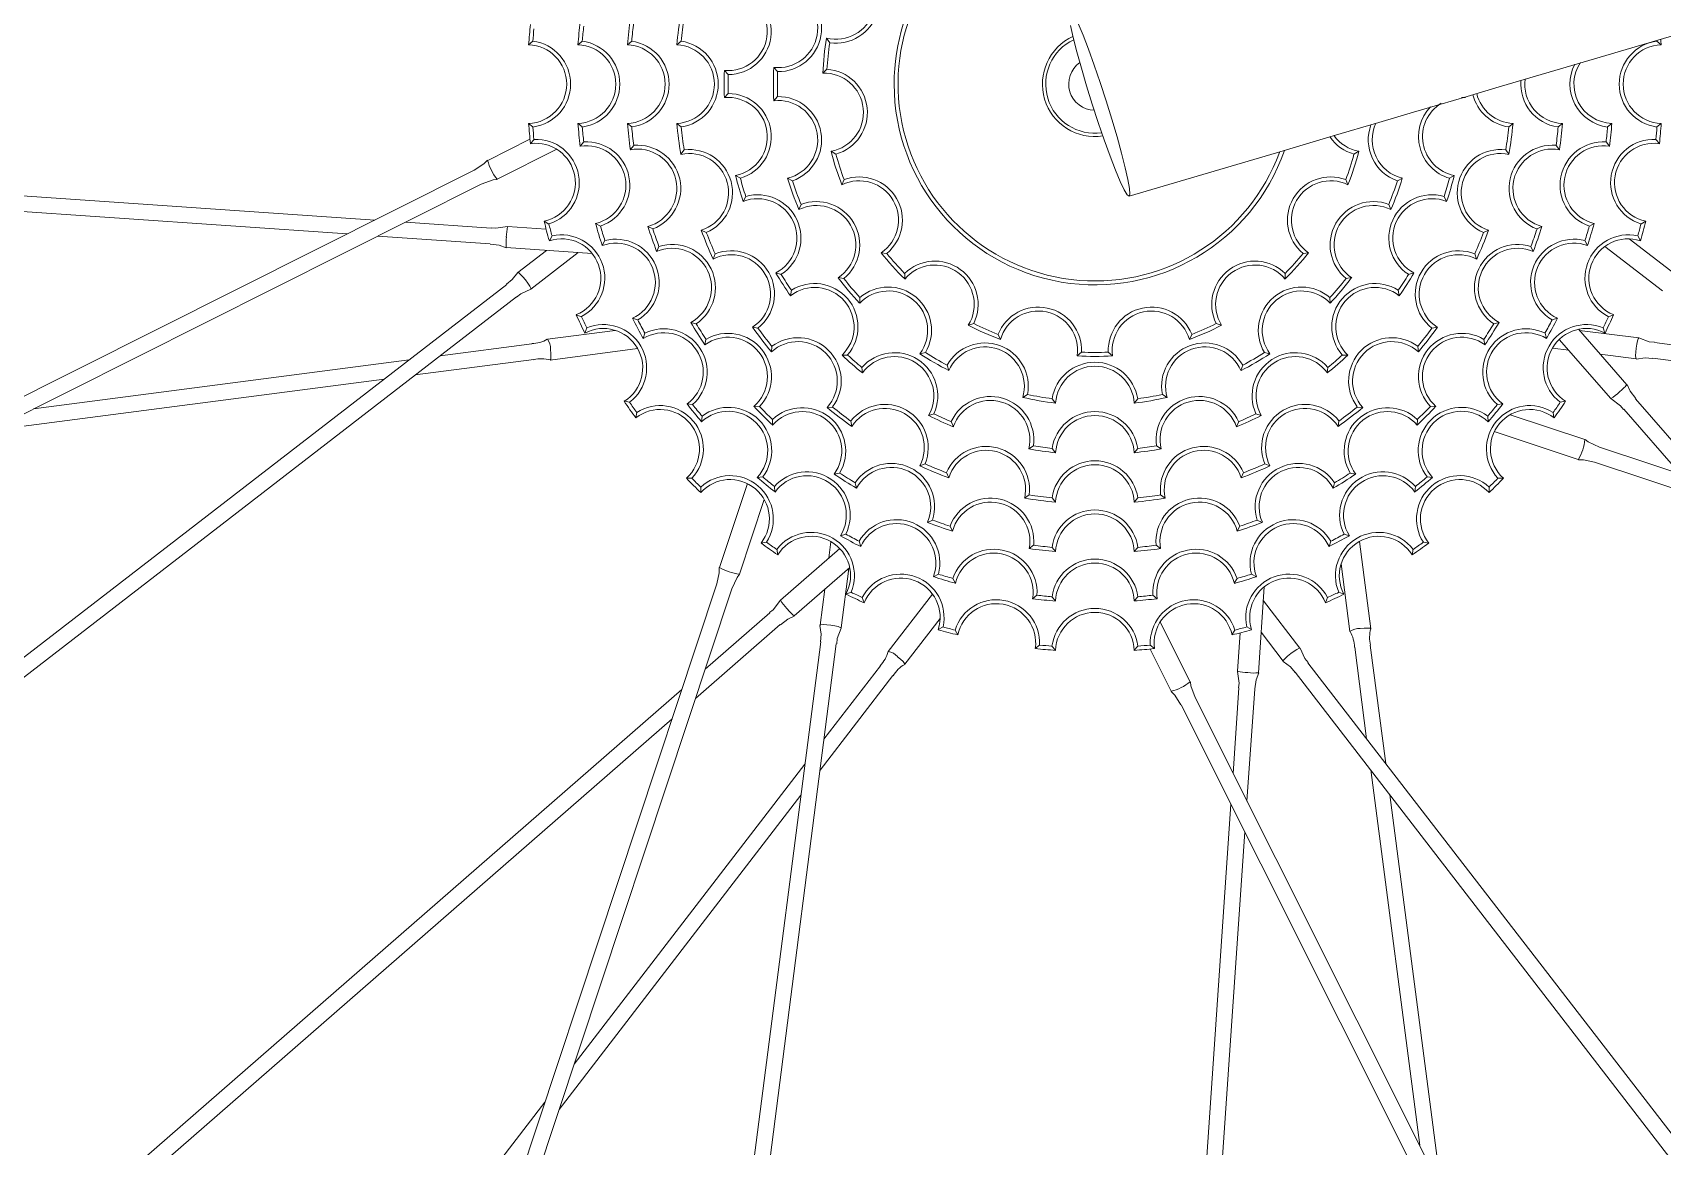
# Model space of a CAD drawing. Header units: millimetres. Extents: x -752 to 12520, y -224 to 3430.
# Drawn here: x -442.5 to -284.7, y 2310.5 to 2418.2 of the extents above; entities that cross this region are included whole.
import ezdxf

# ---------------------------------------------------------------- set-up
doc = ezdxf.new("R2010")
doc.units = ezdxf.units.MM
doc.layers.add('ZANO_R', color=7, linetype='Continuous', lineweight=0)

msp = doc.modelspace()

# ---------------------------------------------------------------- linework, layer by layer
at = {"layer": 'ZANO_R'}
for p, q in [((-394.45, 2417.06), (-394.04, 2417.41)), ((-389.67, 2417.06), (-389.26, 2417.41)), ((-384.89, 2417.06), (-384.48, 2417.4)), ((-380.11, 2417.06), (-379.7, 2417.4)), ((-365.63, 2417.7), (-365.31, 2417.25)), ((-285.26, 2417.41), (-284.86, 2417.06)), ((-370.72, 2414.87), (-370.36, 2414.46)), ((-365.98, 2414.31), (-365.58, 2414.68)), ((-375.5, 2414.56), (-375.14, 2414.17)), ((-375.5, 2411.94), (-375.14, 2412.34)), ((-370.72, 2411.63), (-370.36, 2412.04)), ((-303.8, 2411.94), (-304.17, 2411.96)), ((-574.89, 2409.94), (-412.02, 2398.75)), ((-409.35, 2400.09), (-574.78, 2411.46)), ((-394.45, 2409.44), (-394.04, 2409.1)), ((-389.67, 2409.44), (-389.26, 2409.1)), ((-384.89, 2409.45), (-384.48, 2409.1)), ((-380.11, 2409.45), (-379.7, 2409.1)), ((-299.61, 2409.1), (-299.19, 2409.45)), ((-294.82, 2409.1), (-294.41, 2409.45)), ((-290.04, 2409.1), (-289.63, 2409.44)), ((-285.26, 2409.1), (-284.86, 2409.44)), ((-394.32, 2407.91), (-398.41, 2405.86)), ((-397.5, 2404.04), (-391.72, 2406.94)), ((-394.28, 2407.49), (-393.93, 2407.9)), ((-389.45, 2407.23), (-389.12, 2407.65)), ((-384.61, 2406.9), (-384.28, 2407.32)), ((-379.72, 2406.46), (-379.41, 2406.89)), ((-299.9, 2406.89), (-299.58, 2406.46)), ((-295.02, 2407.32), (-294.7, 2406.9)), ((-290.18, 2407.65), (-289.85, 2407.23)), ((-285.37, 2407.9), (-285.03, 2407.49)), ((-365.19, 2406.75), (-364.72, 2406.46)), ((-314.58, 2406.46), (-314.11, 2406.75)), ((-399.71, 2404.92), (-557.92, 2325.53)), ((-374.42, 2404.41), (-373.96, 2404.13)), ((-369.4, 2404.14), (-368.92, 2403.89)), ((-364.13, 2403.5), (-363.92, 2404.01)), ((-315.38, 2404.01), (-315.17, 2403.5)), ((-310.38, 2403.89), (-309.9, 2404.14)), ((-305.35, 2404.13), (-304.88, 2404.41)), ((-557.24, 2324.17), (-399.03, 2403.56)), ((-373.68, 2401.89), (-373.44, 2402.38)), ((-305.86, 2402.38), (-305.62, 2401.89)), ((-368.3, 2401.1), (-368.09, 2401.61)), ((-311.21, 2401.61), (-311.01, 2401.1)), ((-398.08, 2399.32), (-406.36, 2399.88)), ((-392.75, 2399.2), (-396.48, 2399.46)), ((-392.95, 2399.99), (-392.49, 2399.71)), ((-387.97, 2399.76), (-387.5, 2399.5)), ((-382.91, 2399.47), (-382.43, 2399.23)), ((-377.75, 2399.1), (-377.26, 2398.88)), ((-302.04, 2398.88), (-301.55, 2399.1)), ((-296.87, 2399.23), (-296.39, 2399.47)), ((-291.8, 2399.5), (-291.33, 2399.76)), ((-286.81, 2399.71), (-286.35, 2399.99)), ((-409.04, 2398.54), (-398.18, 2397.79)), ((-396.62, 2397.43), (-388.3, 2396.86)), ((-392.44, 2398.09), (-392.18, 2398.56)), ((-387.32, 2397.63), (-387.07, 2398.1)), ((-382.06, 2397.05), (-381.84, 2397.54)), ((-297.46, 2397.54), (-297.24, 2397.05)), ((-292.23, 2398.1), (-291.98, 2397.63)), ((-290.3, 2397.53), (-284.74, 2393.25)), ((-283.5, 2394.86), (-287.94, 2398.27)), ((-287.12, 2398.56), (-286.86, 2398.09)), ((-392.71, 2397.16), (-395.49, 2395.02)), ((-394.24, 2393.41), (-389.65, 2396.95)), ((-376.59, 2396.32), (-376.41, 2396.82)), ((-360.33, 2396.92), (-359.79, 2396.85)), ((-319.51, 2396.85), (-318.97, 2396.92)), ((-302.9, 2396.82), (-302.71, 2396.32)), ((-370.52, 2394.97), (-370, 2394.84)), ((-364.49, 2394.52), (-363.96, 2394.44)), ((-358.05, 2394.39), (-358.06, 2394.94)), ((-321.24, 2394.94), (-321.25, 2394.39)), ((-315.35, 2394.44), (-314.81, 2394.52)), ((-309.3, 2394.84), (-308.78, 2394.97)), ((-396.57, 2393.86), (-537.37, 2285.18)), ((-536.44, 2283.98), (-395.64, 2392.65)), ((-369.1, 2392.76), (-369.01, 2393.3)), ((-362.41, 2392.04), (-362.4, 2392.58)), ((-316.91, 2392.58), (-316.89, 2392.04)), ((-310.29, 2393.3), (-310.2, 2392.76)), ((-389.84, 2390.93), (-389.34, 2390.74)), ((-389.01, 2389.15), (-388.83, 2389.66)), ((-384.41, 2390.59), (-383.9, 2390.43)), ((-378.76, 2390.19), (-378.24, 2390.06)), ((-372.79, 2389.73), (-372.26, 2389.64)), ((-351.9, 2389.92), (-351.38, 2390.08)), ((-327.92, 2390.08), (-327.4, 2389.92)), ((-307.05, 2389.64), (-306.51, 2389.73)), ((-301.06, 2390.06), (-300.54, 2390.19)), ((-295.41, 2390.43), (-294.9, 2390.59)), ((-288.18, 2384.16), (-292.86, 2389.52)), ((-290.47, 2389.66), (-290.29, 2389.15)), ((-289.96, 2390.74), (-289.46, 2390.93)), ((-394.15, 2388.11), (-403.02, 2386.96)), ((-386.08, 2389.42), (-392.63, 2388.57)), ((-383.36, 2388.63), (-383.21, 2389.14)), ((-377.4, 2388.02), (-377.29, 2388.55)), ((-370.95, 2387.33), (-370.9, 2387.87)), ((-348.79, 2388.53), (-349.02, 2389.03)), ((-330.28, 2389.03), (-330.51, 2388.53)), ((-308.4, 2387.87), (-308.35, 2387.33)), ((-302.01, 2388.55), (-301.91, 2388.02)), ((-296.09, 2389.14), (-295.95, 2388.63)), ((-294.71, 2388.55), (-289.72, 2382.82)), ((-287.02, 2388.68), (-292.77, 2389.42)), ((-109.09, 2365.52), (-285.49, 2388.23)), ((-406.02, 2386.56), (-442.35, 2381.82)), ((-405.42, 2385.11), (-393.95, 2386.6)), ((-392.36, 2386.55), (-383.9, 2387.66)), ((-364.12, 2387.01), (-363.58, 2387.03)), ((-356.59, 2387.15), (-356.06, 2387.26)), ((-341.36, 2386.95), (-340.94, 2387.31)), ((-338.36, 2387.31), (-337.95, 2386.95)), ((-323.25, 2387.26), (-322.71, 2387.15)), ((-315.72, 2387.03), (-315.18, 2387.01)), ((-295.37, 2387.71), (-293.8, 2387.5)), ((-290.76, 2387.11), (-287.28, 2386.66)), ((-285.69, 2386.72), (-109.29, 2364)), ((-446.49, 2379.75), (-408.42, 2384.71)), ((-362.14, 2385.3), (-362.2, 2385.84)), ((-353.79, 2385.53), (-353.96, 2386.05)), ((-325.35, 2386.05), (-325.52, 2385.53)), ((-317.11, 2385.84), (-317.16, 2385.3)), ((-346.64, 2382.93), (-346.18, 2383.22)), ((-333.12, 2383.22), (-332.66, 2382.93)), ((-385.2, 2382.56), (-384.67, 2382.46)), ((-379.13, 2382.3), (-378.59, 2382.24)), ((-372.65, 2382.07), (-372.11, 2382.06)), ((-365.57, 2381.95), (-365.03, 2382)), ((-343.45, 2382.37), (-343.79, 2382.8)), ((-335.51, 2382.8), (-335.85, 2382.37)), ((-314.27, 2382), (-313.73, 2381.95)), ((-307.19, 2382.06), (-306.65, 2382.07)), ((-300.71, 2382.24), (-300.18, 2382.3)), ((-294.63, 2382.46), (-294.1, 2382.56)), ((-288.48, 2381.79), (-283.03, 2375.54)), ((-280.19, 2374.59), (-287.34, 2382.8)), ((-384.07, 2380.95), (-383.99, 2381.48)), ((-377.71, 2380.57), (-377.67, 2381.11)), ((-370.84, 2380.25), (-370.85, 2380.79)), ((-363.18, 2380.11), (-363.27, 2380.65)), ((-355.74, 2381.18), (-355.22, 2381.35)), ((-353.35, 2380.09), (-353.56, 2380.59)), ((-325.74, 2380.59), (-325.95, 2380.09)), ((-324.08, 2381.35), (-323.56, 2381.18)), ((-316.04, 2380.65), (-316.12, 2380.11)), ((-308.45, 2380.79), (-308.47, 2380.25)), ((-301.63, 2381.11), (-301.59, 2380.57)), ((-292.24, 2378.86), (-299.46, 2381.25)), ((-295.32, 2381.48), (-295.23, 2380.95)), ((-301, 2379.62), (-292.88, 2376.93)), ((-346.05, 2377.95), (-345.61, 2378.26)), ((-343.46, 2377.58), (-343.8, 2378)), ((-335.51, 2378), (-335.85, 2377.58)), ((-333.7, 2378.26), (-333.25, 2377.95)), ((-122.81, 2322.38), (-290.81, 2378.12)), ((-372.33, 2375.19), (-371.79, 2375.23)), ((-364.88, 2375.51), (-364.36, 2375.61)), ((-356.59, 2376.31), (-356.08, 2376.5)), ((-353.8, 2375.15), (-354.02, 2375.65)), ((-325.28, 2375.65), (-325.5, 2375.15)), ((-323.22, 2376.5), (-322.72, 2376.31)), ((-314.95, 2375.61), (-314.42, 2375.51)), ((-307.51, 2375.23), (-306.97, 2375.19)), ((-291.29, 2376.67), (-123.29, 2320.94)), ((-379.18, 2375.11), (-378.64, 2375.11)), ((-377.79, 2373.72), (-377.79, 2374.26)), ((-373.28, 2374.6), (-375.97, 2366.48)), ((-370.61, 2373.78), (-370.67, 2374.31)), ((-362.71, 2374.14), (-362.84, 2374.66)), ((-316.46, 2374.66), (-316.59, 2374.14)), ((-308.64, 2374.31), (-308.7, 2373.78)), ((-301.51, 2374.26), (-301.51, 2373.72)), ((-300.66, 2375.11), (-300.12, 2375.11)), ((-374.05, 2365.84), (-371.65, 2373.06)), ((-346.45, 2373.18), (-346.01, 2373.5)), ((-343.46, 2372.79), (-343.8, 2373.21)), ((-335.5, 2373.21), (-335.85, 2372.79)), ((-333.29, 2373.5), (-332.86, 2373.18)), ((-355.85, 2370.84), (-355.36, 2371.06)), ((-323.94, 2371.06), (-323.45, 2370.84)), ((-365.2, 2368.97), (-365.4, 2367.4)), ((-364.28, 2369.55), (-363.76, 2369.69)), ((-362.31, 2368.5), (-362.47, 2369.01)), ((-353.43, 2369.99), (-353.67, 2370.47)), ((-325.63, 2370.47), (-325.87, 2369.99)), ((-316.83, 2369.01), (-316.99, 2368.5)), ((-315.54, 2369.69), (-315.03, 2369.55)), ((-312.95, 2360.54), (-314.06, 2369)), ((-371.96, 2368.83), (-371.43, 2368.92)), ((-370.35, 2367.7), (-370.44, 2368.23)), ((-364.35, 2368.31), (-370.08, 2363.32)), ((-346.01, 2368.3), (-345.58, 2368.62)), ((-343.46, 2368.01), (-343.8, 2368.42)), ((-335.5, 2368.42), (-335.84, 2368.01)), ((-333.72, 2368.62), (-333.29, 2368.3)), ((-308.86, 2368.23), (-308.96, 2367.7)), ((-307.88, 2368.92), (-307.35, 2368.83)), ((-368.75, 2361.79), (-363.38, 2366.46)), ((-364.22, 2360.62), (-363.48, 2366.37)), ((-355.28, 2365.58), (-354.8, 2365.83)), ((-324.5, 2365.83), (-324.03, 2365.58)), ((-315.82, 2366.83), (-314.97, 2360.28)), ((-376.23, 2364.89), (-431.97, 2196.89)), ((-430.52, 2196.41), (-374.79, 2364.41)), ((-365.79, 2364.36), (-366.24, 2360.88)), ((-353.14, 2364.94), (-353.4, 2365.41)), ((-325.9, 2365.41), (-326.16, 2364.94)), ((-323.83, 2356.29), (-323.26, 2364.6)), ((-363.75, 2363.89), (-363.25, 2364.07)), ((-361.97, 2363.06), (-362.16, 2363.57)), ((-355.38, 2363.9), (-359.66, 2358.34)), ((-345.68, 2363.45), (-345.26, 2363.78)), ((-343.46, 2363.23), (-343.81, 2363.64)), ((-335.5, 2363.64), (-335.84, 2363.23)), ((-334.05, 2363.78), (-333.63, 2363.45)), ((-319.81, 2358.66), (-323.35, 2363.25)), ((-317.14, 2363.57), (-317.33, 2363.06)), ((-316.06, 2364.07), (-315.55, 2363.89)), ((-371.11, 2362.09), (-377.37, 2356.63)), ((-358.05, 2357.1), (-354.63, 2361.54)), ((-330.44, 2355.4), (-333.34, 2361.18)), ((-378.31, 2353.79), (-370.11, 2360.94)), ((-354.81, 2360.46), (-354.35, 2360.72)), ((-352.92, 2359.95), (-353.19, 2360.41)), ((-326.11, 2360.41), (-326.39, 2359.95)), ((-325.6, 2360.15), (-325.86, 2356.43)), ((-324.95, 2360.72), (-324.49, 2360.46)), ((-323.56, 2360.2), (-321.42, 2357.42)), ((-366.19, 2359.29), (-388.9, 2182.89)), ((-387.39, 2182.69), (-364.68, 2359.09)), ((-345.42, 2358.63), (-345, 2358.97)), ((-343.46, 2358.46), (-343.81, 2358.86)), ((-335.5, 2358.86), (-335.84, 2358.46)), ((-334.31, 2358.58), (-332.26, 2354.49)), ((-334.3, 2358.97), (-333.89, 2358.63)), ((-314.51, 2358.75), (-313.36, 2349.88)), ((-311.51, 2347.49), (-313, 2358.95)), ((-360.41, 2356.94), (-365.87, 2349.85)), ((-320.26, 2356.33), (-211.58, 2215.54)), ((-210.38, 2216.47), (-319.05, 2357.26)), ((-366.25, 2346.85), (-359.2, 2356.01)), ((-325.71, 2354.83), (-326.28, 2346.55)), ((-379.63, 2354.66), (-504.65, 2245.72)), ((-331.32, 2353.19), (-251.93, 2194.98)), ((-250.57, 2195.67), (-329.96, 2353.88)), ((-324.94, 2343.87), (-324.19, 2354.72)), ((-503.64, 2244.57), (-380.57, 2351.82)), ((-367.71, 2347.45), (-390.05, 2318.41)), ((-312.96, 2346.88), (-308.22, 2310.56)), ((-391.5, 2314.02), (-368.1, 2344.45)), ((-306.15, 2306.42), (-311.11, 2344.48)), ((-326.49, 2343.56), (-337.86, 2178.12)), ((-336.33, 2178.01), (-325.15, 2340.88)), ((-392.87, 2314.74), (-468.69, 2216.17))]:
    msp.add_line(p, q, dxfattribs=at)
at = {"layer": 'ZANO_R', "flags": 128}
for points in [[(-336.34, 2402.39), (-328.67, 2404.66), (-322.09, 2406.61), (-316.58, 2408.23), (-312.16, 2409.54), (-308.83, 2410.52), (-306.26, 2411.28), (-303.62, 2412.06), (-300.84, 2412.88), (-291.29, 2415.7), (-280.47, 2418.88), (-266.51, 2422.98), (-252.26, 2427.15), (-237.73, 2431.39), (-211.09, 2439.11), (-183.92, 2446.9), (-157.26, 2454.44), (-129.36, 2462.21), (-102.11, 2469.66), (-93.44, 2472), (-83.99, 2474.54), (-73.72, 2477.28), (-62.63, 2480.21)], [(-342.01, 2418.92), (-341.75, 2417.77), (-341.4, 2416.37), (-340.96, 2414.79), (-340.46, 2413.08), (-339.91, 2411.31), (-339.33, 2409.54), (-338.75, 2407.84), (-338.19, 2406.29), (-337.67, 2404.93), (-337.2, 2403.83), (-336.82, 2403.02), (-336.53, 2402.53), (-336.34, 2402.39), (-336.27, 2402.6), (-336.31, 2403.14), (-336.46, 2404.01), (-336.71, 2405.16), (-337.07, 2406.56), (-337.51, 2408.14), (-338.01, 2409.86), (-338.56, 2411.63)], [(-338.56, 2411.63), (-339.14, 2413.4), (-339.72, 2415.09), (-340.28, 2416.64), (-340.8, 2418), (-341.26, 2419.1)], [(-398.44, 2405.88), (-398.79, 2405.52), (-399.72, 2404.93)], [(-399.03, 2403.56), (-397.89, 2403.97), (-397.5, 2404.02)], [(-396.48, 2399.46), (-397.64, 2399.3), (-398.07, 2399.35)], [(-398.18, 2397.76), (-397.29, 2397.65), (-396.63, 2397.4)], [(-395.51, 2395.03), (-396.04, 2394.34), (-396.6, 2393.88)], [(-395.49, 2395.01), (-395.49, 2395.02), (-395.4, 2394.99), (-395.23, 2394.84), (-395, 2394.6), (-394.76, 2394.3), (-394.53, 2393.98), (-394.35, 2393.7), (-394.25, 2393.5), (-394.24, 2393.41), (-394.25, 2393.41)], [(-395.62, 2392.62), (-395.22, 2392.94), (-394.25, 2393.39)], [(-287.27, 2386.66), (-287.28, 2386.66), (-287.32, 2386.75), (-287.34, 2386.97), (-287.32, 2387.3), (-287.28, 2387.69), (-287.22, 2388.07), (-287.15, 2388.4), (-287.08, 2388.61), (-287.02, 2388.68), (-287.01, 2388.68)], [(-285.49, 2388.26), (-286, 2388.32), (-287.01, 2388.69)], [(-392.34, 2387.58), (-392.3, 2387.19), (-392.29, 2386.86), (-392.31, 2386.64), (-392.36, 2386.55), (-392.37, 2386.55)], [(-287.26, 2386.64), (-286.41, 2386.76), (-285.69, 2386.68)], [(-287.31, 2382.82), (-287.86, 2383.52), (-288.15, 2384.17)], [(-289.71, 2382.82), (-288.79, 2382.11), (-288.51, 2381.77)], [(-290.81, 2378.12), (-291.91, 2378.63), (-292.21, 2378.87)], [(-292.87, 2376.89), (-292.37, 2376.9), (-291.3, 2376.66)], [(-376.01, 2366.47), (-376, 2365.97), (-376.24, 2364.9)], [(-374.78, 2364.41), (-374.27, 2365.51), (-374.03, 2365.81)], [(-370.09, 2363.32), (-370.79, 2362.39), (-371.13, 2362.12)], [(-370.08, 2360.91), (-369.38, 2361.46), (-368.74, 2361.75)], [(-366.26, 2360.86), (-366.15, 2360.01), (-366.22, 2359.29)], [(-366.24, 2360.87), (-366.24, 2360.88), (-366.16, 2360.92), (-365.93, 2360.94), (-365.6, 2360.92), (-365.21, 2360.89), (-364.83, 2360.83), (-364.51, 2360.75), (-364.29, 2360.68), (-364.22, 2360.62), (-364.23, 2360.61)], [(-364.64, 2359.09), (-364.58, 2359.6), (-364.21, 2360.61)], [(-313.98, 2360.56), (-313.59, 2360.6), (-313.26, 2360.61), (-313.04, 2360.59), (-312.95, 2360.54), (-312.95, 2360.53)], [(-321.41, 2357.41), (-321.42, 2357.42), (-321.39, 2357.51), (-321.24, 2357.68), (-321, 2357.9), (-320.7, 2358.15), (-320.38, 2358.38), (-320.1, 2358.55), (-319.9, 2358.65), (-319.81, 2358.66), (-319.81, 2358.65)], [(-319.02, 2357.28), (-319.34, 2357.68), (-319.79, 2358.66)], [(-358.76, 2357.84), (-358.46, 2357.59), (-358.22, 2357.37), (-358.07, 2357.19), (-358.05, 2357.1), (-358.05, 2357.09)], [(-325.86, 2356.42), (-325.7, 2355.27), (-325.75, 2354.83)], [(-321.43, 2357.39), (-320.74, 2356.87), (-320.28, 2356.31)], [(-329.95, 2353.88), (-330.37, 2355.01), (-330.41, 2355.4)], [(-324.16, 2354.72), (-324.05, 2355.61), (-323.8, 2356.27)], [(-332.28, 2354.47), (-331.92, 2354.11), (-331.33, 2353.19)]]:
    msp.add_lwpolyline(points, dxfattribs=at)
at = {"layer": 'ZANO_R'}
for centre, radius, start, end in [((-339.65, 2413.25), 322.1, 19.4696, 264.4729), ((-339.65, 2413.25), 285.75, 19.8219, 180), ((-339.65, 2413.25), 322.1, 275.5275, 13.6653), ((-339.65, 2413.25), 285.75, 180, 13.5897), ((-339.65, 2413.25), 19.43, 42.2507, 180), ((-339.65, 2413.25), 19.05, 42.8501, 339.6792), ((-364.71, 2421.4), 3.81, 256.1455, 67.8545), ((-364.71, 2421.4), 4.19, 261.7744, 62.2256), ((-370.29, 2418.65), 4.19, 269.0734, 70.9266), ((-375.16, 2418.36), 3.81, 264.8619, 78.7745), ((-375.16, 2418.36), 4.19, 270.3775, 73.2589), ((-370.29, 2418.65), 3.81, 263.5101, 76.4899), ((-339.65, 2413.25), 45.4, 171.9523, 175.1906), ((-339.65, 2413.25), 40.64, 170.3734, 174.6266), ((-339.65, 2413.25), 40.26, 170.9146, 174.0854), ((-339.65, 2413.25), 54.93, 173.9751, 176.0249), ((-339.65, 2413.25), 54.55, 174.3698, 175.6302), ((-339.65, 2413.25), 50.17, 173.1026, 175.6474), ((-339.65, 2413.25), 49.78, 173.5365, 175.2135), ((-339.65, 2413.25), 45.02, 172.4339, 174.7089), ((-339.65, 2413.25), 5.08, 114.7068, 278.6847), ((-394.58, 2413.25), 3.81, 271.9875, 88.0125), ((-394.58, 2413.25), 4.19, 277.397, 82.603), ((-389.82, 2413.25), 3.81, 272.1763, 87.8237), ((-389.82, 2413.25), 4.19, 277.6046, 82.3954), ((-385.05, 2413.25), 3.81, 272.4047, 87.5953), ((-385.05, 2413.25), 4.19, 277.8559, 82.1441), ((-380.29, 2413.25), 3.81, 272.6867, 87.3133), ((-380.29, 2413.25), 4.19, 278.1662, 81.8338), ((-339.65, 2413.25), 26.35, 170.291, 177.709), ((-339.65, 2413.25), 25.97, 171.1504, 176.8496), ((-339.65, 2413.25), 4.76, 115.4603, 277.9838), ((-284.72, 2413.25), 4.19, 97.397, 262.603), ((-284.72, 2413.25), 3.81, 91.9875, 268.0125), ((-339.65, 2413.25), 54.93, 3.9751, 4.5176), ((-339.65, 2413.25), 31.12, 177.0202, 182.9798), ((-365.86, 2410.5), 4.19, 285.7744, 86.2256), ((-339.65, 2413.25), 2.54, 125.1186, 268.5407), ((-289.49, 2413.25), 4.19, 152.7827, 262.3954), ((-289.49, 2413.25), 3.81, 146.6692, 267.8237), ((-339.65, 2413.25), 35.88, 177.9056, 182.0944), ((-339.65, 2413.25), 35.5, 178.5229, 181.4771), ((-339.65, 2413.25), 30.73, 177.7388, 182.2612), ((-365.86, 2410.5), 3.81, 280.1455, 91.8545), ((-339.65, 2413.25), 19.43, 180, 340.6619), ((-294.25, 2413.25), 4.19, 175.094, 262.1441), ((-294.25, 2413.25), 3.81, 172.5982, 267.5953), ((-375.16, 2408.15), 3.81, 281.2255, 95.1381), ((-375.16, 2408.15), 4.19, 286.7411, 89.6225), ((-370.29, 2407.85), 3.81, 283.5101, 96.4899), ((-370.29, 2407.85), 4.19, 289.0734, 90.9266), ((-299.01, 2413.25), 4.19, 194.2399, 261.8338), ((-299.01, 2413.25), 3.81, 193.977, 267.3133), ((-304.14, 2408.15), 4.19, 136.3113, 253.2589), ((-304.14, 2408.15), 3.81, 121.4777, 258.7745), ((-339.65, 2413.25), 54.93, 183.9751, 186.0249), ((-339.65, 2413.25), 54.55, 184.3698, 185.6302), ((-339.65, 2413.25), 50.17, 184.3526, 186.8974), ((-339.65, 2413.25), 49.78, 184.7865, 186.4635), ((-339.65, 2413.25), 45.4, 184.8094, 188.0477), ((-339.65, 2413.25), 45.02, 185.2911, 187.5661), ((-339.65, 2413.25), 40.64, 185.3734, 189.6266), ((-339.65, 2413.25), 40.26, 185.9146, 189.0854), ((-309.01, 2407.85), 4.19, 159.5346, 250.9266), ((-309.01, 2407.85), 3.81, 154.8192, 256.4899), ((-339.65, 2413.25), 40.26, 350.9146, 354.0854), ((-339.65, 2413.25), 40.64, 350.3734, 354.6266), ((-339.65, 2413.25), 45.02, 352.4339, 354.7089), ((-339.65, 2413.25), 45.4, 351.9523, 355.1906), ((-339.65, 2413.25), 49.78, 353.5365, 355.2135), ((-339.65, 2413.25), 50.17, 353.1026, 355.6474), ((-339.65, 2413.25), 54.55, 354.3698, 355.6302), ((-339.65, 2413.25), 54.93, 353.9751, 356.0249), ((-393.74, 2403.71), 3.81, 281.9875, 98.0125), ((-393.74, 2403.71), 4.19, 287.397, 92.603), ((-388.85, 2403.47), 3.81, 283.4263, 99.0737), ((-388.85, 2403.47), 4.19, 288.8546, 93.6454), ((-383.92, 2403.15), 3.81, 285.2619, 100.4524), ((-383.92, 2403.15), 4.19, 290.713, 95.0013), ((-378.91, 2402.73), 4.19, 293.1662, 96.8338), ((-313.44, 2410.5), 4.19, 214.6156, 254.2256), ((-313.44, 2410.5), 3.81, 216.4886, 259.8545), ((-300.4, 2402.73), 4.19, 83.1662, 246.8338), ((-295.39, 2403.15), 4.19, 84.9987, 249.287), ((-295.39, 2403.15), 3.81, 79.5476, 254.7381), ((-290.45, 2403.47), 4.19, 86.3546, 251.1454), ((-290.45, 2403.47), 3.81, 80.9263, 256.5737), ((-285.56, 2403.71), 4.19, 87.397, 252.603), ((-285.56, 2403.71), 3.81, 81.9875, 258.0125), ((-393.77, 2407.06), 4.8, 194.4186, 218.8767), ((-378.91, 2402.73), 3.81, 287.6867, 102.3133), ((-339.65, 2413.25), 26.35, 194.291, 201.709), ((-339.65, 2413.25), 25.97, 195.1504, 200.8496), ((-339.65, 2413.25), 25.97, 339.1504, 344.8496), ((-339.65, 2413.25), 26.35, 338.291, 345.709), ((-300.4, 2402.73), 3.81, 77.6867, 252.3133), ((-339.65, 2413.25), 35.88, 194.2692, 198.4581), ((-339.65, 2413.25), 35.5, 194.8866, 197.8407), ((-339.65, 2413.25), 31.11, 197.0202, 202.9798), ((-339.65, 2413.25), 30.73, 197.7388, 202.2612), ((-362.47, 2400.08), 3.81, 304.1455, 115.8545), ((-362.47, 2400.08), 4.19, 309.7744, 110.2256), ((-316.83, 2400.08), 4.19, 69.7744, 230.2256), ((-316.83, 2400.08), 3.81, 64.1455, 235.8545), ((-339.65, 2413.25), 30.73, 337.7388, 342.2612), ((-339.65, 2413.25), 31.11, 337.0202, 342.9798), ((-339.65, 2413.25), 35.5, 342.1593, 345.1134), ((-339.65, 2413.25), 35.88, 341.5419, 345.7308), ((-372.29, 2398.35), 3.81, 297.5891, 111.5018), ((-372.29, 2398.35), 4.19, 303.1048, 105.9861), ((-307.02, 2398.35), 4.19, 74.0139, 236.8952), ((-307.02, 2398.35), 3.81, 68.4982, 242.4109), ((-366.6, 2397.69), 3.81, 303.5101, 116.4899), ((-366.6, 2397.69), 4.19, 309.0734, 110.9266), ((-312.7, 2397.69), 4.19, 69.0734, 230.9266), ((-312.7, 2397.69), 3.81, 63.5101, 236.4899), ((-392.05, 2398.39), 4.56, 166.4352, 179.2538), ((-339.65, 2413.25), 54.93, 193.9751, 196.0249), ((-339.65, 2413.25), 54.55, 194.3698, 195.6302), ((-339.65, 2413.25), 50.17, 195.6026, 198.1474), ((-339.65, 2413.25), 49.78, 196.0365, 197.7135), ((-339.65, 2413.25), 45.4, 197.6666, 200.9048), ((-339.65, 2413.25), 45.02, 198.1482, 200.4232), ((-339.65, 2413.25), 40.64, 200.3734, 204.6266), ((-339.65, 2413.25), 40.64, 335.3734, 339.6266), ((-339.65, 2413.25), 45.02, 339.5768, 341.8518), ((-339.65, 2413.25), 45.4, 339.0952, 342.3334), ((-339.65, 2413.25), 49.78, 342.2865, 343.9635), ((-339.65, 2413.25), 50.16, 341.8526, 344.3974), ((-339.65, 2413.25), 54.55, 344.3698, 345.6302), ((-339.65, 2413.25), 54.93, 343.9751, 346.0249), ((-392.08, 2397.89), 4.56, 172.8858, 185.7034), ((-391.27, 2394.47), 3.81, 291.9875, 108.0125), ((-391.27, 2394.47), 4.19, 297.397, 102.603), ((-386, 2394.05), 3.81, 294.6763, 110.3237), ((-386, 2394.05), 4.19, 300.1046, 104.8954), ((-380.56, 2393.55), 3.81, 298.119, 113.3096), ((-380.56, 2393.55), 4.19, 303.5701, 107.8584), ((-339.65, 2413.25), 40.26, 200.9146, 204.0854), ((-298.74, 2393.55), 4.19, 72.1416, 236.4299), ((-339.65, 2413.25), 40.26, 335.9146, 339.0854), ((-298.74, 2393.55), 3.81, 66.6904, 241.881), ((-293.3, 2394.05), 4.19, 75.1046, 239.8954), ((-293.3, 2394.05), 3.81, 69.6763, 245.3237), ((-288.04, 2394.47), 4.19, 77.397, 242.603), ((-288.04, 2394.47), 3.81, 71.9875, 248.0125), ((-374.85, 2392.93), 3.81, 302.6867, 117.3133), ((-374.85, 2392.93), 4.19, 308.1662, 111.8338), ((-339.65, 2413.25), 26.35, 218.291, 225.709), ((-339.65, 2413.25), 25.97, 219.1504, 224.8496), ((-355.14, 2391.93), 4.19, 333.7744, 134.2256), ((-355.14, 2391.93), 3.81, 328.1455, 139.8545), ((-324.16, 2391.93), 4.19, 45.7744, 206.2256), ((-324.16, 2391.93), 3.81, 40.1455, 211.8545), ((-339.65, 2413.25), 26.35, 314.291, 321.709), ((-339.65, 2413.25), 25.97, 315.1504, 320.8496), ((-304.46, 2392.93), 4.19, 68.1662, 231.8338), ((-304.46, 2392.93), 3.81, 62.6867, 237.3133), ((-339.65, 2413.25), 35.88, 210.6328, 214.8217), ((-339.65, 2413.25), 35.5, 211.2502, 214.2043), ((-339.65, 2413.25), 31.12, 217.0202, 222.9798), ((-339.65, 2413.25), 30.73, 217.7388, 222.2612), ((-339.65, 2413.25), 30.73, 317.7388, 322.2612), ((-339.65, 2413.25), 31.11, 317.0202, 322.9798), ((-339.65, 2413.25), 35.5, 325.7957, 328.7498), ((-339.65, 2413.25), 35.88, 325.1783, 329.3672), ((-366.77, 2389.76), 3.81, 313.9528, 127.8654), ((-366.77, 2389.76), 4.19, 319.4684, 122.3498), ((-359.65, 2389.42), 3.81, 323.5101, 136.4899), ((-359.65, 2389.42), 4.19, 329.0734, 130.9266), ((-319.65, 2389.42), 4.19, 49.0734, 210.9266), ((-319.65, 2389.42), 3.81, 43.5101, 216.4899), ((-312.54, 2389.76), 4.19, 57.6502, 220.5316), ((-312.54, 2389.76), 3.81, 52.1346, 226.0472), ((-345.13, 2387.48), 4.19, 357.7744, 158.2256), ((-345.13, 2387.48), 3.81, 352.1455, 163.8545), ((-334.17, 2387.48), 4.19, 21.7744, 182.2256), ((-334.17, 2387.48), 3.81, 16.1455, 187.8545), ((-339.65, 2413.25), 54.93, 203.9751, 206.0249), ((-339.65, 2413.25), 54.55, 204.3698, 205.6302), ((-387.22, 2385.79), 3.81, 301.9875, 118.0125), ((-387.22, 2385.79), 4.19, 307.397, 112.603), ((-339.65, 2413.25), 50.17, 206.8526, 209.3974), ((-339.65, 2413.25), 49.78, 207.2865, 208.9635), ((-381.36, 2385.38), 4.19, 311.3546, 116.1454), ((-339.65, 2413.25), 45.4, 210.5237, 213.762), ((-339.65, 2413.25), 45.02, 211.0053, 213.2804), ((-339.65, 2413.25), 40.64, 215.3734, 219.6266), ((-339.65, 2413.25), 40.26, 215.9146, 219.0854), ((-339.65, 2413.25), 26.35, 242.291, 249.709), ((-339.65, 2413.25), 25.97, 243.1504, 248.8496), ((-339.65, 2413.25), 26.35, 290.291, 297.709), ((-339.65, 2413.25), 25.97, 291.1504, 296.8496), ((-339.65, 2413.25), 40.26, 320.9146, 324.0854), ((-339.65, 2413.25), 40.64, 320.3734, 324.6266), ((-297.94, 2385.38), 4.19, 63.8546, 228.6454), ((-339.65, 2413.25), 45.02, 326.7196, 328.9947), ((-339.65, 2413.25), 45.4, 326.238, 329.4763), ((-292.08, 2385.79), 4.19, 67.397, 232.603), ((-339.65, 2413.25), 49.78, 331.0365, 332.7135), ((-339.65, 2413.25), 50.16, 330.6026, 333.1474), ((-292.08, 2385.79), 3.81, 61.9875, 238.0125), ((-339.65, 2413.25), 54.55, 334.3698, 335.6302), ((-339.65, 2413.25), 54.93, 333.9751, 336.0249), ((-394.14, 2391.03), 2.88, 269.8596, 301.3127), ((-393.79, 2387.69), 1.45, 355.6939, 37.2534), ((-381.36, 2385.38), 3.81, 305.9263, 121.5737), ((-375.15, 2384.94), 3.81, 310.9762, 126.1667), ((-375.15, 2384.94), 4.19, 316.4273, 120.7156), ((-368.39, 2384.52), 3.81, 317.6867, 132.3133), ((-368.39, 2384.52), 4.19, 323.1662, 126.8338), ((-350.29, 2384.01), 4.19, 349.0734, 150.9266), ((-329.01, 2384.01), 4.19, 29.0734, 190.9266), ((-310.91, 2384.52), 4.19, 53.1662, 216.8338), ((-310.91, 2384.52), 3.81, 47.6867, 222.3133), ((-304.15, 2384.94), 4.19, 59.2844, 223.5727), ((-304.15, 2384.94), 3.81, 53.8333, 229.0238), ((-297.94, 2385.38), 3.81, 58.4263, 234.0737), ((-393.21, 2383.68), 2.99, 73.8335, 104.3457), ((-339.65, 2413.25), 35.88, 226.9965, 231.1854), ((-339.65, 2413.25), 35.5, 227.6138, 230.568), ((-359.05, 2383.07), 4.19, 335.8321, 138.7134), ((-359.05, 2383.07), 3.81, 330.3164, 144.229), ((-339.65, 2413.25), 31.12, 237.0202, 242.9798), ((-339.65, 2413.25), 30.73, 237.7388, 242.2612), ((-350.29, 2384.01), 3.81, 343.5101, 156.4899), ((-339.65, 2382.14), 4.19, 9.0734, 170.9266), ((-339.65, 2413.25), 26.35, 266.291, 273.709), ((-339.65, 2413.25), 25.97, 267.1504, 272.8496), ((-329.01, 2384.01), 3.81, 23.5101, 196.4899), ((-339.65, 2413.25), 31.12, 297.0202, 302.9798), ((-339.65, 2413.25), 30.73, 297.7388, 302.2612), ((-320.25, 2383.07), 4.19, 41.2866, 204.1679), ((-320.25, 2383.07), 3.81, 35.771, 209.6836), ((-339.65, 2413.25), 35.88, 308.8146, 313.0035), ((-339.65, 2413.25), 35.5, 309.432, 312.3862), ((-339.65, 2382.14), 3.81, 3.5101, 176.4899), ((-339.65, 2413.25), 30.73, 257.7388, 262.2612), ((-339.65, 2413.25), 30.73, 277.7388, 282.2612), ((-292.09, 2386.71), 4.56, 301.4357, 314.2512), ((-291.71, 2387.05), 4.56, 307.8898, 320.7012), ((-339.65, 2413.25), 54.93, 213.9751, 216.0249), ((-339.65, 2413.25), 54.55, 214.3698, 215.6302), ((-381.73, 2377.95), 3.81, 311.9875, 128.0125), ((-381.73, 2377.95), 4.19, 317.397, 122.603), ((-339.65, 2413.25), 50.16, 218.1026, 220.6474), ((-339.65, 2413.25), 49.78, 218.5365, 220.2135), ((-375.12, 2377.78), 3.81, 317.1763, 132.8237), ((-375.12, 2377.78), 4.19, 322.6046, 127.3954), ((-339.65, 2413.25), 45.4, 223.3809, 226.6191), ((-339.65, 2413.25), 45.02, 223.8625, 226.1375), ((-367.96, 2377.75), 4.19, 329.2844, 133.5727), ((-367.96, 2377.75), 3.81, 323.8333, 139.0238), ((-339.65, 2413.25), 40.64, 230.3734, 234.6266), ((-339.65, 2413.25), 40.26, 230.9146, 234.0854), ((-359.97, 2378.06), 4.19, 338.1662, 141.8338), ((-359.97, 2378.06), 3.81, 332.6867, 147.3133), ((-349.76, 2378.83), 4.19, 352.1957, 155.077), ((-349.76, 2378.83), 3.81, 346.68, 160.5927), ((-339.65, 2413.25), 31.11, 257.0202, 262.9798), ((-339.65, 2377.37), 4.19, 8.5593, 171.4407), ((-339.65, 2413.25), 31.11, 277.0202, 282.9798), ((-329.54, 2378.83), 4.19, 24.923, 187.8043), ((-329.54, 2378.83), 3.81, 19.4073, 193.32), ((-319.33, 2378.06), 4.19, 38.1662, 201.8338), ((-319.33, 2378.06), 3.81, 32.6867, 207.3133), ((-339.65, 2413.25), 40.64, 305.3734, 309.6266), ((-339.65, 2413.25), 40.26, 305.9146, 309.0854), ((-311.34, 2377.75), 4.19, 46.4273, 210.7156), ((-311.34, 2377.75), 3.81, 40.9762, 216.1667), ((-339.65, 2413.25), 45.4, 313.3809, 316.6191), ((-339.65, 2413.25), 45.02, 313.8625, 316.1375), ((-304.18, 2377.78), 4.19, 52.6046, 217.3954), ((-304.18, 2377.78), 3.81, 47.1763, 222.8237), ((-297.57, 2377.95), 4.19, 57.397, 222.603), ((-339.65, 2413.25), 49.78, 319.7865, 321.4635), ((-339.65, 2413.25), 50.16, 319.3526, 321.8974), ((-297.57, 2377.95), 3.81, 51.9875, 228.0125), ((-339.65, 2413.25), 54.55, 324.3698, 325.6302), ((-339.65, 2413.25), 54.93, 323.9751, 326.0249), ((-339.65, 2413.25), 35.88, 243.3601, 247.549), ((-339.65, 2413.25), 35.5, 243.9775, 246.9316), ((-339.65, 2377.37), 3.81, 3.0437, 176.9563), ((-339.65, 2413.25), 35.88, 292.451, 296.6399), ((-339.65, 2413.25), 35.5, 293.0684, 296.0225), ((-297, 2379.37), 4.8, 329.4187, 353.8772), ((-350.17, 2374), 4.19, 353.1662, 156.8338), ((-350.17, 2374), 3.81, 347.6867, 162.3133), ((-339.65, 2413.25), 35.88, 259.7237, 263.9126), ((-339.65, 2413.25), 35.5, 260.3411, 263.2953), ((-339.65, 2413.25), 35.88, 276.0874, 280.2763), ((-339.65, 2413.25), 35.5, 276.7047, 279.6589), ((-329.13, 2374), 4.19, 23.1662, 186.8338), ((-329.13, 2374), 3.81, 17.6867, 192.3133), ((-374.96, 2371.17), 4.19, 327.397, 132.603), ((-339.65, 2413.25), 49.78, 229.7865, 231.4635), ((-367.52, 2371.54), 4.19, 333.8546, 138.6454), ((-367.52, 2371.54), 3.81, 328.4263, 144.0737), ((-339.65, 2413.25), 45.4, 236.238, 239.4763), ((-339.65, 2413.25), 45.02, 236.7196, 238.9947), ((-359.35, 2372.35), 4.19, 342.1416, 146.4299), ((-359.35, 2372.35), 3.81, 336.6904, 151.881), ((-339.65, 2413.25), 40.64, 245.3734, 249.6266), ((-339.65, 2413.25), 40.26, 245.9146, 249.0854), ((-339.65, 2372.61), 4.19, 8.1662, 171.8338), ((-339.65, 2372.61), 3.81, 2.6867, 177.3133), ((-339.65, 2413.25), 40.64, 290.3734, 294.6266), ((-339.65, 2413.25), 40.26, 290.9146, 294.0854), ((-319.95, 2372.35), 4.19, 33.5701, 197.8584), ((-319.95, 2372.35), 3.81, 28.119, 203.3096), ((-339.65, 2413.25), 45.4, 300.5237, 303.762), ((-339.65, 2413.25), 45.02, 301.0053, 303.2804), ((-311.78, 2371.54), 4.19, 41.3546, 206.1454), ((-311.78, 2371.54), 3.81, 35.9263, 211.5737), ((-339.65, 2413.25), 49.78, 308.5365, 310.2135), ((-304.34, 2371.17), 4.19, 47.397, 212.603), ((-339.65, 2413.25), 54.93, 223.9751, 226.0249), ((-339.65, 2413.25), 54.55, 224.3698, 225.6302), ((-374.96, 2371.17), 3.81, 321.9875, 138.0125), ((-339.65, 2413.25), 50.16, 229.3526, 231.8974), ((-339.65, 2413.25), 50.16, 308.1026, 310.6474), ((-304.34, 2371.17), 3.81, 41.9875, 218.0125), ((-339.65, 2413.25), 54.55, 314.3698, 315.6302), ((-339.65, 2413.25), 54.93, 313.9751, 316.0249), ((-349.75, 2368.99), 4.19, 354.9987, 159.287), ((-349.75, 2368.99), 3.81, 349.5476, 164.7381), ((-339.65, 2413.25), 40.64, 260.3734, 264.6266), ((-339.65, 2413.25), 40.26, 260.9146, 264.0854), ((-339.65, 2413.25), 40.64, 275.3734, 279.6266), ((-339.65, 2413.25), 40.26, 275.9146, 279.0854), ((-329.55, 2368.99), 4.19, 20.713, 185.0013), ((-329.55, 2368.99), 3.81, 15.2619, 190.4524), ((-358.85, 2366.91), 4.19, 345.1046, 149.8954), ((-358.85, 2366.91), 3.81, 339.6763, 155.3237), ((-339.65, 2413.25), 45.4, 249.0952, 252.3334), ((-339.65, 2413.25), 45.02, 249.5768, 251.8518), ((-339.65, 2367.85), 4.19, 7.8559, 172.1441), ((-339.65, 2367.85), 3.81, 2.4047, 177.5953), ((-339.65, 2413.25), 45.4, 287.6666, 290.9048), ((-339.65, 2413.25), 45.02, 288.1482, 290.4232), ((-320.45, 2366.91), 4.19, 30.1046, 194.8954), ((-320.45, 2366.91), 3.81, 24.6763, 200.3237), ((-367.11, 2365.68), 4.19, 337.397, 142.603), ((-367.11, 2365.68), 3.81, 331.9875, 148.0125), ((-339.65, 2413.25), 50.17, 240.6026, 243.1474), ((-339.65, 2413.25), 49.78, 241.0365, 242.7135), ((-339.65, 2413.25), 50.16, 296.8526, 299.3974), ((-339.65, 2413.25), 49.78, 297.2865, 298.9635), ((-312.19, 2365.68), 4.19, 37.397, 202.603), ((-312.19, 2365.68), 3.81, 31.9875, 208.0125), ((-339.65, 2413.25), 54.93, 233.9751, 236.0249), ((-339.65, 2413.25), 54.55, 234.3698, 235.6302), ((-349.44, 2364.05), 4.19, 356.3546, 161.1454), ((-349.44, 2364.05), 3.81, 350.9263, 166.5737), ((-339.65, 2413.25), 45.4, 261.9523, 265.1906), ((-339.65, 2413.25), 45.02, 262.4339, 264.7089), ((-339.65, 2413.25), 45.4, 274.8094, 278.0477), ((-339.65, 2413.25), 45.02, 275.2911, 277.5661), ((-329.86, 2364.05), 4.19, 18.8546, 183.6454), ((-329.86, 2364.05), 3.81, 13.4263, 189.0737), ((-339.65, 2413.25), 54.93, 303.9751, 306.0249), ((-339.65, 2413.25), 54.55, 304.3698, 305.6302), ((-373.54, 2370.6), 4.79, 239.4119, 263.8833), ((-358.44, 2361.64), 4.19, 347.397, 152.603), ((-339.65, 2413.25), 49.78, 252.2865, 253.9635), ((-339.65, 2363.09), 4.19, 7.6046, 172.3954), ((-339.65, 2363.09), 3.81, 2.1763, 177.8237), ((-339.65, 2413.25), 49.78, 286.0365, 287.7135), ((-320.86, 2361.64), 4.19, 27.397, 192.603), ((-358.44, 2361.64), 3.81, 341.9875, 158.0125), ((-339.65, 2413.25), 50.16, 251.8526, 254.3974), ((-339.65, 2413.25), 50.17, 285.6026, 288.1474), ((-320.86, 2361.64), 3.81, 21.9875, 198.0125), ((-366.19, 2365.69), 4.56, 211.436, 224.2534), ((-339.65, 2413.25), 54.93, 243.9751, 246.0249), ((-339.65, 2413.25), 54.55, 244.3698, 245.6302), ((-349.19, 2359.16), 4.19, 357.397, 162.603), ((-349.19, 2359.16), 3.81, 351.9875, 168.0125), ((-339.65, 2413.25), 50.17, 263.1026, 265.6474), ((-339.65, 2413.25), 49.78, 263.5365, 265.2135), ((-339.65, 2413.25), 50.16, 274.3526, 276.8974), ((-339.65, 2413.25), 49.78, 274.7865, 276.4635), ((-330.11, 2359.16), 4.19, 17.397, 182.603), ((-330.11, 2359.16), 3.81, 11.9875, 188.0125), ((-339.65, 2413.25), 54.93, 293.9751, 296.0249), ((-339.65, 2413.25), 54.55, 294.3698, 295.6302), ((-365.86, 2365.31), 4.56, 217.8855, 230.7031), ((-339.65, 2358.32), 4.19, 7.397, 172.603), ((-339.65, 2358.32), 3.81, 1.9875, 178.0125), ((-339.65, 2413.25), 54.93, 253.9751, 256.0249), ((-339.65, 2413.25), 54.55, 254.3698, 255.6302), ((-339.65, 2413.25), 54.93, 283.9751, 286.0249), ((-339.65, 2413.25), 54.55, 284.3698, 285.6302), ((-314.09, 2359.12), 1.45, 85.6903, 127.2618), ((-317.43, 2358.76), 2.89, 359.8636, 31.3096), ((-310.08, 2359.7), 2.99, 163.8287, 194.3494), ((-362.47, 2359.01), 2.88, 314.8608, 346.3116), ((-359.85, 2356.9), 1.45, 40.6712, 82.2776), ((-339.65, 2413.25), 54.93, 263.9751, 266.0249), ((-339.65, 2413.25), 54.55, 264.3698, 265.6302), ((-339.65, 2413.25), 54.93, 273.9751, 276.0249), ((-339.65, 2413.25), 54.55, 274.3698, 275.6302), ((-356.61, 2354.47), 2.99, 118.8303, 149.3481), ((-324.79, 2360.85), 4.55, 256.4296, 269.2569), ((-333.46, 2359.14), 4.8, 284.4221, 308.873), ((-324.28, 2360.82), 4.56, 262.8883, 275.7022)]:
    msp.add_arc(centre, radius, start, end, dxfattribs=at)

doc.saveas('drawing.dxf')
